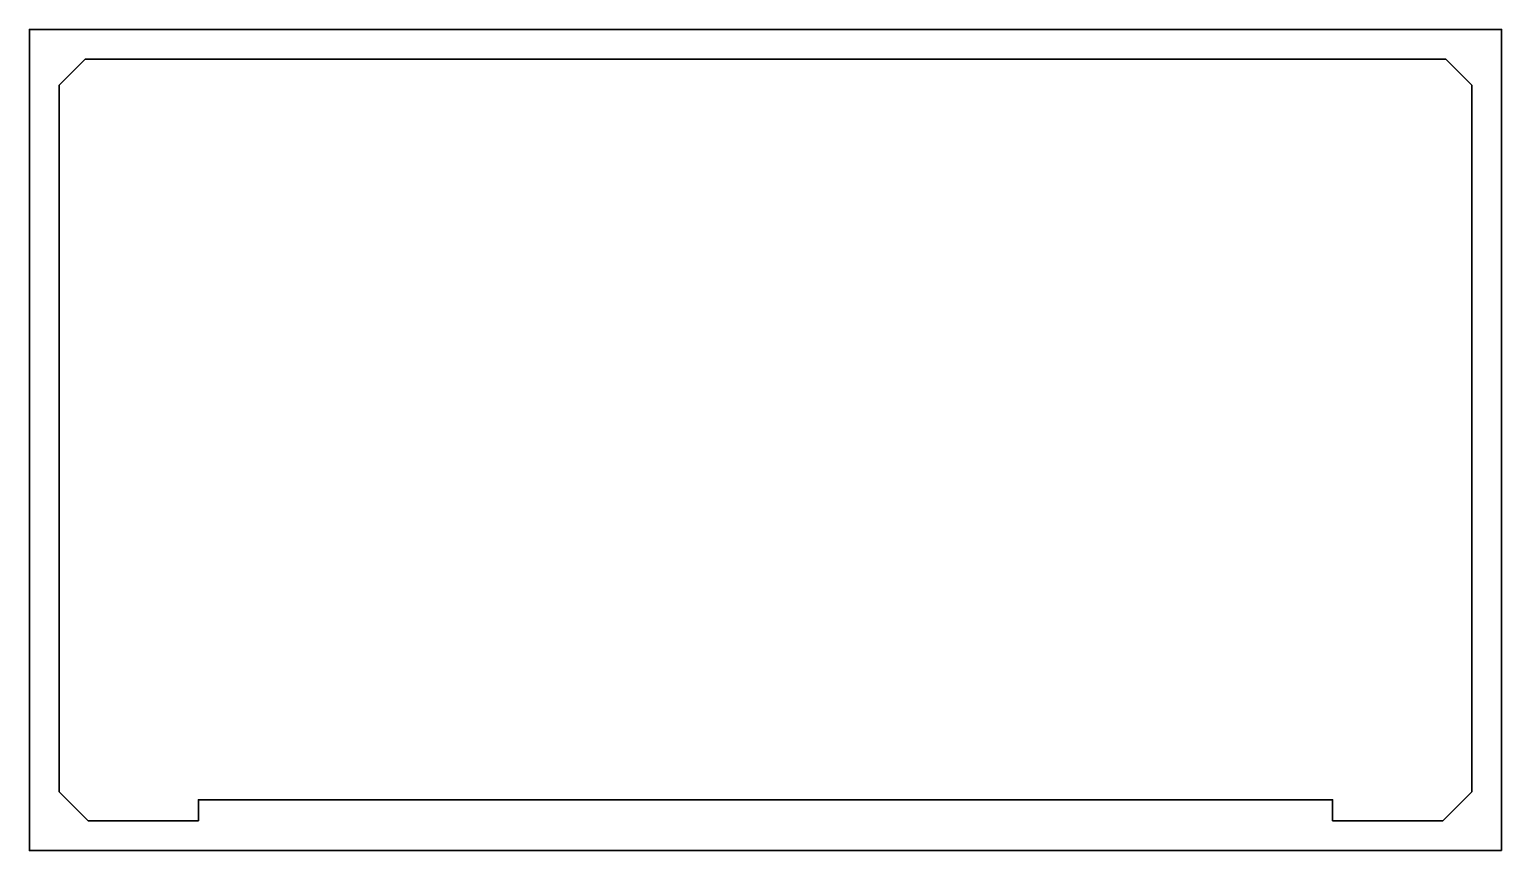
# Model space of a CAD drawing. Header units: millimetres. Extents: x -187 to 306, y -11 to 264.
import ezdxf

# ---------------------------------------------------------------- set-up
doc = ezdxf.new("R2010")
doc.units = ezdxf.units.MM
doc.header["$MEASUREMENT"] = 0
doc.layers.get('0').update_dxf_attribs({"lineweight": 0})
doc.layers.add('Safety', color=7, linetype='Continuous', lineweight=0)

msp = doc.modelspace()

# ---------------------------------------------------------------- linework, layer by layer
at = {"color": 1, "lineweight": 35, "true_color": 0xff0000}
msp.add_lwpolyline([(59.8, 253.62), (-168.02, 253.62), (-176.7, 244.94), (-176.7, 8.3), (-167.02, -1.38), (-130.11, -1.38), (-130.11, 5.62), (59.8, 5.62), (249.7, 5.62), (249.7, -1.38), (286.61, -1.38), (296.3, 8.3), (296.3, 244.94), (287.61, 253.62)], close=True, dxfattribs=at)
at = {"layer": 'Safety', "color": 1, "lineweight": 35, "true_color": 0xff0000}
msp.add_lwpolyline([(306.3, -11.38), (-186.7, -11.38), (-186.7, 263.62), (306.3, 263.62)], close=True, dxfattribs=at)

doc.saveas('drawing.dxf')
